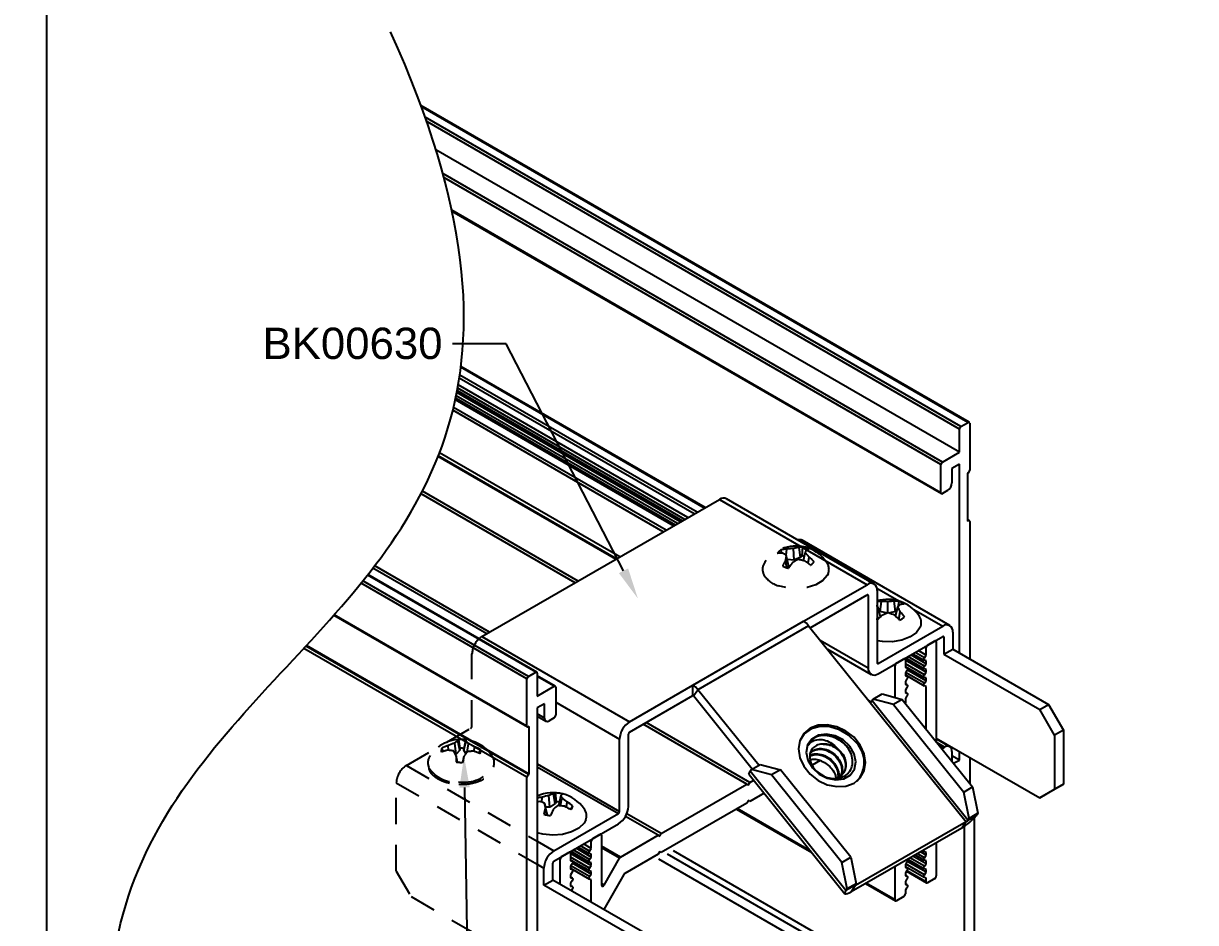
# Model space of a CAD drawing. Extents: x -0.1 to 11.3, y -13.9 to 0.
# Drawn here: x -0.11 to 5.5, y -11.06 to -6.76 of the extents above; entities that cross this region are included whole.
import ezdxf
from ezdxf import colors
from ezdxf.entities.mleader import LeaderData, LeaderLine
from ezdxf.math import Vec2, Vec3

# ---------------------------------------------------------------- set-up
doc = ezdxf.new("R2010")
doc.units = 0
doc.header["$LTSCALE"] = 0.5
doc.header["$MEASUREMENT"] = 0
doc.linetypes.add('HIDDEN', pattern=[0.375, 0.25, -0.125])
for name, color, linetype in [('Brackets', 181, 'CONTINUOUS'), ('Dimension', 10, 'CONTINUOUS'), ('FAB DWG', 221, 'CONTINUOUS'), ('Hardware', 242, 'CONTINUOUS'), ('Housing', 150, 'CONTINUOUS')]:
    doc.layers.add(name, color=color, linetype=linetype)
doc.layers.add('Text-Unprinted', color=131, linetype='CONTINUOUS', plot=False)
doc.styles.get("Standard").update_dxf_attribs({"font": 'arial.ttf'})

msp = doc.modelspace()

# ---------------------------------------------------------------- linework, layer by layer
at = {"layer": 'Brackets', "linetype": 'Continuous', "lineweight": 25, "transparency": 16777216}
for p, q in [((2.0853, -9.6918), (3.223, -9.035)), ((3.223, -9.035), (3.9301, -9.4432)), ((3.964, -9.4399), (3.2569, -9.0317)), ((4.3264, -9.6389), (3.6193, -9.2307)), ((3.6264, -9.6185), (3.9301, -9.4432)), ((3.977, -9.4602), (4.0825, -9.521)), ((3.9781, -9.4709), (3.9781, -9.8173)), ((3.6579, -9.6492), (3.9301, -9.492)), ((3.9301, -9.492), (3.9358, -9.4953)), ((3.9358, -9.4953), (3.9358, -9.8417)), ((4.1543, -9.5625), (4.2925, -9.6423)), ((3.0961, -9.9247), (3.6264, -9.6185)), ((3.6504, -9.6398), (3.1201, -9.9459)), ((3.6504, -9.6398), (3.9454, -10.0068)), ((3.9837, -9.8205), (4.2925, -9.6423)), ((2.0853, -9.6918), (2.7924, -10.1)), ((3.7061, -9.7091), (3.9358, -9.8417)), ((3.9837, -9.8694), (4.2925, -9.6911)), ((4.2925, -9.6911), (4.2982, -9.6944)), ((4.2982, -9.6944), (4.2982, -9.776)), ((4.3404, -9.67), (4.3404, -9.7516)), ((3.7405, -9.7519), (3.9498, -9.8727)), ((4.2982, -9.776), (4.3404, -9.7516)), ((4.3404, -9.7516), (4.8001, -10.017)), ((3.9781, -9.8173), (3.9837, -9.8205)), ((4.2982, -9.776), (4.7578, -10.0414)), ((2.7924, -10.1), (3.0961, -9.9247)), ((3.0961, -9.9735), (3.0961, -9.9247)), ((2.7924, -10.1488), (3.0961, -9.9735)), ((3.0989, -9.976), (3.1201, -9.9459)), ((3.3801, -10.3258), (3.0989, -9.976)), ((3.411, -10.3079), (3.1201, -9.9459)), ((3.9539, -9.9996), (3.9599, -9.991)), ((3.9599, -9.991), (4.0022, -9.9666)), ((4.0565, -10.0169), (3.9599, -9.991)), ((4.0022, -9.9666), (4.0988, -9.9925)), ((4.0988, -9.9925), (4.0565, -10.0169)), ((4.0988, -9.9925), (4.4356, -10.4114)), ((2.4385, -10.0064), (2.7444, -10.1831)), ((3.9489, -10.0045), (3.9389, -9.9987)), ((3.9454, -10.0068), (4.4047, -10.5782)), ((4.4132, -10.5709), (3.9539, -9.9996)), ((4.0565, -10.0169), (4.3933, -10.4359)), ((4.7578, -10.0414), (4.8001, -10.017)), ((4.8285, -10.1638), (4.7578, -10.0414)), ((4.8001, -10.017), (4.8708, -10.1394)), ((2.7867, -10.505), (2.7867, -10.1586)), ((4.8708, -10.1394), (4.8285, -10.1638)), ((4.8285, -10.1638), (4.8285, -10.4227)), ((4.8708, -10.1394), (4.8708, -10.3983)), ((2.7444, -10.5294), (2.7444, -10.1831)), ((4.2621, -10.1774), (4.7578, -10.4635)), ((2.3501, -10.3018), (2.7444, -10.5294)), ((2.3501, -10.3148), (2.7388, -10.5392)), ((3.376, -10.3281), (3.37, -10.3366)), ((3.376, -10.3281), (3.4183, -10.3037)), ((3.4726, -10.354), (3.376, -10.3281)), ((3.4183, -10.3037), (3.5149, -10.3296)), ((3.5149, -10.3296), (3.4726, -10.354)), ((3.8517, -10.7485), (3.5149, -10.3296)), ((3.3651, -10.3515), (3.8244, -10.9228)), ((3.8293, -10.908), (3.37, -10.3366)), ((3.8094, -10.773), (3.4726, -10.354)), ((4.3933, -10.4359), (4.4356, -10.4114)), ((4.4192, -10.5623), (4.3933, -10.4359)), ((4.4356, -10.4114), (4.4615, -10.5379)), ((4.7578, -10.4635), (4.8285, -10.4227)), ((4.8001, -10.4391), (4.7578, -10.4635)), ((4.8708, -10.3983), (4.8001, -10.4391)), ((4.8285, -10.4227), (4.8708, -10.3983)), ((2.43, -10.7175), (2.7388, -10.5392)), ((4.4132, -10.5709), (4.4555, -10.5465)), ((4.4615, -10.5379), (4.4192, -10.5623)), ((4.4615, -10.5379), (4.4555, -10.5465)), ((2.43, -10.7663), (2.7388, -10.5881)), ((4.3836, -10.6083), (3.8533, -10.9144)), ((4.4047, -10.5782), (3.8744, -10.8843)), ((4.4047, -10.5782), (4.3836, -10.6083)), ((4.4192, -10.5623), (4.4132, -10.5709)), ((2.3501, -10.6714), (2.43, -10.7175)), ((2.3501, -10.7821), (2.382, -10.8005)), ((2.4243, -10.8578), (2.4243, -10.7761)), ((3.8094, -10.773), (3.8517, -10.7485)), ((3.8353, -10.8994), (3.8094, -10.773)), ((3.8517, -10.7485), (3.8776, -10.875)), ((2.382, -10.8822), (2.382, -10.8005)), ((2.382, -10.8822), (2.4243, -10.8578)), ((2.8417, -11.1475), (2.382, -10.8822)), ((2.884, -11.1231), (2.4243, -10.8578)), ((3.8716, -10.8836), (3.8293, -10.908)), ((3.8776, -10.875), (3.8353, -10.8994)), ((3.8744, -10.8843), (3.8533, -10.9144)), ((3.8716, -10.8836), (3.8776, -10.875)), ((3.8744, -10.8843), (3.8726, -10.8821)), ((3.8293, -10.908), (3.8353, -10.8994))]:
    msp.add_line(p, q, dxfattribs=at)
at = {"layer": 'Brackets', "linetype": 'HIDDEN', "lineweight": 25, "transparency": 16777216}
for p, q in [((2.0373, -10.1212), (2.0373, -9.7748)), ((1.9164, -10.1976), (2.0317, -10.131)), ((1.7229, -10.3093), (1.8744, -10.2218)), ((1.7229, -10.3093), (2.3501, -10.6714)), ((1.6749, -10.3923), (2.3501, -10.7821)), ((1.6749, -10.8145), (1.6749, -10.3923)), ((1.6749, -10.8145), (1.7457, -10.9369)), ((1.7457, -10.9369), (2.3501, -11.2859))]:
    msp.add_line(p, q, dxfattribs=at)
at = {"layer": 'Brackets', "linetype": 'Continuous', "lineweight": 25, "transparency": 16777216, "flags": 128}
for points in [[(2.0717, -9.702), (2.0759, -9.6983), (2.0853, -9.6918)], [(3.6571, -10.131), (3.6271, -10.1561), (3.608, -10.1898), (3.6015, -10.2293), (3.608, -10.2715), (3.627, -10.3129), (3.657, -10.3502), (3.6955, -10.3804), (3.7394, -10.4009), (3.7852, -10.4103), (3.8292, -10.4076), (3.8677, -10.3931), (3.8977, -10.368), (3.9168, -10.3343), (3.9233, -10.2948), (3.9168, -10.2526), (3.8978, -10.2112), (3.8678, -10.1739), (3.8293, -10.1438), (3.7853, -10.1232), (3.7395, -10.1139), (3.6956, -10.1166), (3.6571, -10.131)], [(3.8781, -10.1991), (3.842, -10.164), (3.7985, -10.1382), (3.7514, -10.124), (3.7049, -10.1226), (3.663, -10.1342), (3.6296, -10.1577), (3.6076, -10.191), (3.6076, -10.1911)], [(3.8477, -10.2167), (3.8157, -10.1867), (3.7767, -10.1666), (3.7354, -10.1588), (3.6969, -10.1642), (3.6657, -10.1822), (3.6456, -10.2106), (3.6391, -10.246), (3.6469, -10.2841), (3.6681, -10.3203), (3.7001, -10.3503), (3.7391, -10.3704), (3.7803, -10.3782), (3.8189, -10.3728), (3.85, -10.3548), (3.8701, -10.3264), (3.8766, -10.291), (3.8688, -10.2529), (3.8477, -10.2167)], [(3.3651, -10.3515), (3.3648, -10.3509), (3.3645, -10.3476), (3.3662, -10.3428), (3.37, -10.3366)], [(3.8716, -10.8836), (3.8711, -10.8843), (3.8709, -10.8849), (3.8709, -10.8853), (3.8712, -10.8855), (3.8717, -10.8855), (3.8724, -10.8853), (3.8733, -10.8849), (3.8744, -10.8843)], [(3.8293, -10.908), (3.8255, -10.9141), (3.8238, -10.9189), (3.824, -10.9223), (3.8264, -10.924), (3.8307, -10.924), (3.8367, -10.9224), (3.8444, -10.9192), (3.8533, -10.9144)]]:
    msp.add_lwpolyline(points, dxfattribs=at)
at = {"layer": 'Brackets', "linetype": 'Continuous', "lineweight": 25, "transparency": 16777216}
for centre, radius, start, end in [((3.2429, -9.0627), 0.0341, 65.6929, 125.6176), ((3.6063, -9.2557), 0.0282, 62.4258, 106.5799), ((3.9488, -9.4662), 0.0296, 350.786, 129.2033), ((3.9323, -9.4947), 0.00349, 350.786, 129.2033), ((3.5808, -9.6941), 0.0883, 37.9787, 58.8941), ((4.3112, -9.6652), 0.0296, 350.786, 129.2033), ((4.2947, -9.6938), 0.00349, 350.786, 129.2033), ((3.9815, -9.8178), 0.00349, 170.786, 309.2033), ((3.965, -9.8464), 0.0296, 170.786, 309.2033), ((3.0505, -10.0003), 0.0883, 37.9787, 58.8941), ((3.0907, -9.9824), 0.0104, 37.9787, 58.8941), ((3.9301, -9.9804), 0.0305, 300.1044, 321.2295), ((2.8485, -10.1878), 0.1042, 122.6055, 177.3945), ((2.799, -10.1592), 0.0123, 122.6055, 177.3945), ((3.7227, -10.2455), 0.0828, 101.6511, 157.2717), ((3.7256, -10.3112), 0.1052, 54.9415, 93.1679), ((3.7824, -10.2933), 0.1342, 317.6538, 44.5314), ((3.6748, -10.3769), 0.0965, 66.911, 100.0031), ((2.6826, -10.5003), 0.1042, 302.6055, 357.3945), ((2.7322, -10.5289), 0.0123, 302.6055, 357.3945), ((4.2539, -10.3845), 0.2586, 300.1044, 321.2295), ((4.3894, -10.5518), 0.0305, 300.1044, 321.2295), ((2.4861, -10.8053), 0.1042, 122.6055, 177.3945), ((2.4366, -10.7767), 0.0123, 122.6055, 177.3945)]:
    msp.add_arc(centre, radius, start, end, dxfattribs=at)
at = {"layer": 'Brackets', "linetype": 'HIDDEN', "lineweight": 25, "transparency": 16777216}
for centre, radius, start, end in [((2.1414, -9.7796), 0.1042, 131.9158, 177.3945), ((2.0251, -10.1207), 0.0123, 302.6055, 357.3945), ((1.779, -10.3971), 0.1042, 122.6055, 177.3945)]:
    msp.add_arc(centre, radius, start, end, dxfattribs=at)
at = {"layer": 'Brackets', "linetype": 'Continuous', "lineweight": 25, "transparency": 16777216}
for points, knots in [([(3.7198, -10.2061), (3.7109, -10.207), (3.693, -10.2086), (3.6719, -10.2223), (3.658, -10.2423), (3.6537, -10.2681), (3.6597, -10.2963), (3.6756, -10.3238), (3.7004, -10.3475), (3.7314, -10.3645), (3.7654, -10.3727), (3.7991, -10.3706), (3.8282, -10.3581), (3.85, -10.3362), (3.8618, -10.3069), (3.8614, -10.2733), (3.8493, -10.2388), (3.8264, -10.207), (3.7947, -10.1817), (3.7578, -10.1659), (3.7273, -10.1617), (3.7107, -10.1638), (3.706, -10.1644)], [0, 0, 0, 0, 0.0443063, 0.0885714, 0.1347619, 0.1816063, 0.228425, 0.2767145, 0.3260975, 0.3754667, 0.4258728, 0.4777948, 0.5297111, 0.5822508, 0.636712, 0.6911721, 0.7458608, 0.8028615, 0.8598621, 0.9167963, 0.9762492, 1, 1, 1, 1]), ([(3.8513, -10.2498), (3.8478, -10.242), (3.8367, -10.2172), (3.803, -10.1888), (3.7594, -10.1684), (3.7167, -10.1628), (3.6773, -10.174), (3.6551, -10.1942), (3.6482, -10.2094), (3.6463, -10.2135)], [0, 0, 0, 0, 0.092501, 0.293238, 0.42895, 0.601468, 0.769559, 0.93765, 1, 1, 1, 1]), ([(3.6463, -10.2135), (3.6527, -10.2061), (3.6656, -10.1915), (3.6969, -10.182), (3.7305, -10.1866), (3.7618, -10.2014), (3.7782, -10.2174), (3.7861, -10.2251)], [0, 0, 0, 0, 0.219911, 0.440069, 0.644308, 0.830406, 1, 1, 1, 1]), ([(3.7198, -10.2061), (3.7303, -10.207), (3.7512, -10.2087), (3.7834, -10.2256), (3.8095, -10.2517), (3.8257, -10.2842), (3.8281, -10.3168), (3.8232, -10.3397), (3.8149, -10.3475), (3.8142, -10.3482)], [0, 0, 0, 0, 0.159558, 0.32097, 0.487624, 0.654278, 0.81569, 0.983817, 1, 1, 1, 1]), ([(3.6549, -10.2552), (3.6602, -10.2492), (3.6717, -10.236), (3.7009, -10.2293), (3.7337, -10.2343), (3.7656, -10.2506), (3.792, -10.2769), (3.8074, -10.309), (3.8118, -10.3379), (3.8055, -10.3526), (3.8033, -10.3579)], [0, 0, 0, 0, 0.120193, 0.260535, 0.390465, 0.521906, 0.657614, 0.793323, 0.924763, 1, 1, 1, 1]), ([(3.6562, -10.2637), (3.6653, -10.2604), (3.6831, -10.2539), (3.7161, -10.2596), (3.748, -10.2757), (3.774, -10.302), (3.7907, -10.3343), (3.791, -10.3557), (3.7912, -10.3661)], [0, 0, 0, 0, 0.168163, 0.331443, 0.496621, 0.667162, 0.837703, 1, 1, 1, 1]), ([(3.6566, -10.2613), (3.6567, -10.2612), (3.6633, -10.255), (3.6854, -10.252), (3.7182, -10.256), (3.7509, -10.2731), (3.777, -10.2997), (3.7914, -10.3308), (3.7966, -10.3548), (3.793, -10.3649), (3.7927, -10.3656)], [0, 0, 0, 0, 0.003537, 0.166811, 0.334415, 0.50577, 0.661447, 0.827582, 0.988493, 1, 1, 1, 1]), ([(3.6571, -10.2521), (3.6624, -10.246), (3.6736, -10.2332), (3.7025, -10.2262), (3.736, -10.231), (3.7685, -10.2479), (3.7945, -10.2745), (3.8097, -10.3059), (3.814, -10.3353), (3.8075, -10.3504), (3.805, -10.3562)], [0, 0, 0, 0, 0.119376, 0.251839, 0.387816, 0.526837, 0.653137, 0.787923, 0.918469, 1, 1, 1, 1]), ([(3.7861, -10.2251), (3.7947, -10.2328), (3.8124, -10.2489), (3.8276, -10.281), (3.8311, -10.3143), (3.8205, -10.3437), (3.8025, -10.3635), (3.7866, -10.3681), (3.7812, -10.3696)], [0, 0, 0, 0, 0.173328, 0.358299, 0.537454, 0.724061, 0.905847, 1, 1, 1, 1]), ([(3.6581, -10.281), (3.6611, -10.28), (3.6735, -10.276), (3.6936, -10.2802), (3.7085, -10.2865), (3.7126, -10.2882)], [0, 0, 0, 0, 0.1906624, 0.7802943, 1, 1, 1, 1]), ([(3.7126, -10.2882), (3.7219, -10.2928), (3.7406, -10.302), (3.7631, -10.3251), (3.7778, -10.3486), (3.7803, -10.3639), (3.7812, -10.3696)], [0, 0, 0, 0, 0.274022, 0.550284, 0.831895, 1, 1, 1, 1])]:
    msp.add_open_spline(points, degree=3, knots=knots, dxfattribs=at)
at = {"layer": 'Dimension', "transparency": 16777216}
msp.add_open_spline([(0.6529, -12.8753), (-0.1116, -11.1898), (1.1502, -9.8358), (2.4121, -8.4818), (1.6475, -6.7962)], degree=3, dxfattribs=at)
at = {"layer": 'Hardware', "linetype": 'HIDDEN', "lineweight": 25, "transparency": 16777216}
for p, q in [((3.6121, -9.3121), (3.605, -9.2648)), ((3.6199, -9.3047), (3.6231, -9.2624)), ((3.5222, -9.2929), (3.5178, -9.277)), ((3.5431, -9.3025), (3.5451, -9.2731)), ((3.5544, -9.3498), (3.5433, -9.3026)), ((3.5804, -9.3253), (3.5777, -9.2703)), ((3.6121, -9.3121), (3.5804, -9.3253)), ((3.6199, -9.3047), (3.6121, -9.3121)), ((3.6255, -9.3281), (3.6338, -9.2901)), ((3.6482, -9.3411), (3.6523, -9.311)), ((3.5463, -9.3623), (3.5393, -9.3267)), ((3.5804, -9.3253), (3.548, -9.3224)), ((3.5544, -9.3498), (3.5506, -9.3635)), ((1.9241, -10.236), (1.9235, -10.2136)), ((1.9619, -10.2555), (1.9544, -10.2019)), ((1.9794, -10.2353), (1.9702, -10.1903)), ((1.9805, -10.2267), (1.975, -10.1847)), ((1.9991, -10.2362), (2.0087, -10.1919)), ((2.0135, -10.2448), (2.0201, -10.2046)), ((2.0478, -10.2416), (2.049, -10.2189)), ((1.9005, -10.2419), (1.893, -10.2256)), ((1.9619, -10.2555), (1.958, -10.2563)), ((1.9678, -10.293), (1.9611, -10.2627)), ((1.9794, -10.2353), (1.9619, -10.2555)), ((1.9805, -10.2267), (1.9794, -10.2353)), ((1.9931, -10.2937), (1.9995, -10.2644)), ((1.9991, -10.2362), (2.0002, -10.2275)), ((2.0082, -10.2519), (1.9991, -10.2362)), ((2.0706, -10.2504), (2.0791, -10.2334))]:
    msp.add_line(p, q, dxfattribs=at)
at = {"layer": 'Hardware', "linetype": 'Continuous', "lineweight": 25, "transparency": 16777216}
for p, q in [((3.9935, -9.5716), (3.9987, -9.5234)), ((4.0299, -9.5789), (4.0297, -9.5247)), ((4.0658, -9.5709), (4.0603, -9.5228)), ((4.0789, -9.5489), (4.0833, -9.523)), ((3.9944, -9.5965), (3.984, -9.552)), ((3.9935, -9.5716), (3.9879, -9.5685)), ((4.028, -9.5795), (3.9935, -9.5716)), ((4.0658, -9.5709), (4.0335, -9.579)), ((4.0735, -9.5663), (4.0658, -9.5709)), ((4.067, -9.594), (4.077, -9.551)), ((4.0831, -9.6097), (4.0892, -9.5739)), ((3.9794, -9.6121), (3.9781, -9.6043)), ((2.4362, -10.4907), (2.4279, -10.4445)), ((2.4409, -10.4825), (2.4397, -10.4401)), ((2.3724, -10.4849), (2.3729, -10.4607)), ((2.3955, -10.5352), (2.3854, -10.4895)), ((2.4108, -10.5079), (2.4057, -10.4534)), ((2.4362, -10.4907), (2.4108, -10.5079)), ((2.4409, -10.4825), (2.4362, -10.4907)), ((2.455, -10.4943), (2.4646, -10.4514)), ((2.456, -10.5016), (2.455, -10.4943)), ((2.461, -10.5019), (2.4683, -10.4651)), ((2.4901, -10.5088), (2.4926, -10.4831)), ((2.3961, -10.5461), (2.3891, -10.5136)), ((2.4108, -10.5079), (2.3897, -10.5089)), ((2.3955, -10.5352), (2.397, -10.5462)), ((2.5125, -10.516), (2.5207, -10.5017)), ((2.3776, -10.6382), (2.3501, -10.6313))]:
    msp.add_line(p, q, dxfattribs=at)
at = {"layer": 'Hardware', "linetype": 'HIDDEN', "lineweight": 25, "transparency": 16777216, "flags": 128}
msp.add_lwpolyline([(3.7433, -9.392), (3.7397, -9.3991), (3.7179, -9.4235), (3.6846, -9.4432), (3.6428, -9.4562), (3.5962, -9.4616), (3.5489, -9.4588), (3.5052, -9.4481)], dxfattribs=at)
at = {"layer": 'Hardware', "linetype": 'Continuous', "lineweight": 25, "transparency": 16777216, "flags": 128}
for points in [[(4.1872, -9.642), (4.1853, -9.647), (4.167, -9.6724), (4.1367, -9.6935), (4.0969, -9.7085), (4.0512, -9.7161), (4.0037, -9.7155), (3.9781, -9.7117)], [(2.5829, -10.5695), (2.5744, -10.5855), (2.55, -10.609), (2.5147, -10.6274), (2.4716, -10.639), (2.4245, -10.6427), (2.3776, -10.6382)]]:
    msp.add_lwpolyline(points, dxfattribs=at)
at = {"layer": 'Hardware', "linetype": 'HIDDEN', "lineweight": 25, "transparency": 16777216}
for centre, radius, start, end in [((3.5886, -9.4389), 0.1806, 70.4941, 144.912), ((3.6183, -9.4015), 0.1374, 95.5601, 107.1912), ((3.6211, -9.3171), 0.0548, 87.907, 107.0807), ((3.5974, -9.3804), 0.1207, 63.2981, 77.69), ((3.5499, -9.3286), 0.0608, 121.8614, 144.6438), ((3.5192, -9.4113), 0.1194, 87.2859, 99.1285), ((3.5489, -9.3974), 0.1244, 91.7638, 104.4753), ((3.4729, -9.4038), 0.1233, 55.1326, 65.0263), ((3.8406, -9.3654), 0.3039, 168.0838, 172.6772), ((3.5774, -9.4588), 0.1885, 89.9055, 99.8854), ((3.5941, -9.4052), 0.1038, 69.7825, 75.5682), ((4.1462, -9.4347), 0.5324, 162.7035, 164.2432), ((3.5081, -9.4196), 0.1805, 36.9744, 45.8287), ((3.6563, -9.3149), 0.0426, 96.2816, 115.5774), ((3.5886, -9.4389), 0.1806, 35.088, 70.4941), ((3.5193, -9.4826), 0.217, 43.4684, 52.2367), ((3.4859, -9.3694), 0.0567, 142.7033, 201.5806), ((3.7661, -9.4569), 0.2616, 150.1329, 156.8827), ((3.5798, -9.2464), 0.1207, 243.2981, 257.69), ((3.9432, -9.6155), 0.4632, 143.2338, 147.1552), ((3.7216, -9.5652), 0.2717, 116.7227, 123.3755), ((3.5579, -9.5785), 0.2593, 73.371, 80.7837), ((3.4675, -9.586), 0.3043, 50.9115, 57.2546), ((3.6273, -9.2981), 0.0608, 301.8614, 324.6438), ((3.6905, -9.3695), 0.0574, 336.9329, 36.9097), ((3.5331, -9.3396), 0.1121, 206.908, 255.5673), ((1.9849, -10.3647), 0.1806, 87.5953, 144.912), ((1.975, -10.3891), 0.1829, 106.3364, 116.6296), ((2.0097, -10.3937), 0.1997, 106.0561, 115.5491), ((2.0077, -10.258), 0.0774, 118.9665, 133.47), ((1.9811, -10.1948), 0.0118, 121.4449, 157.8113), ((1.9849, -10.3468), 0.1624, 81.6923, 93.4984), ((1.9849, -10.3647), 0.1806, 35.088, 87.5953), ((1.988, -10.1902), 0.0208, 355.2819, 11.3915), ((1.9648, -10.2429), 0.0672, 34.6802, 49.2694), ((1.9484, -10.3864), 0.1954, 59.0378, 68.4991), ((1.9798, -10.4007), 0.1945, 59.2846, 69.1632), ((1.8833, -10.2954), 0.0576, 143.2201, 201.8739), ((1.9227, -10.2392), 0.0327, 155.525, 190.1112), ((1.9654, -10.4388), 0.2079, 102.4032, 111.0944), ((1.9093, -10.4274), 0.1919, 77.86, 86.5802), ((1.4837, -10.4854), 0.5267, 25.0104, 27.8016), ((2.7113, -10.2688), 0.7503, 179.5338, 181.7831), ((1.9849, -10.3583), 0.1317, 83.3015, 91.8892), ((-0.8534, -9.8155), 2.8881, 350.4703, 351.058), ((2.297, -10.4624), 0.3574, 142.0239, 146.3425), ((2.0406, -10.454), 0.213, 88.5042, 96.83), ((1.9791, -10.4631), 0.2319, 65.1153, 73.194), ((2.047, -10.2392), 0.0327, 335.525, 10.1112), ((2.0876, -10.2952), 0.0566, 337.8026, 37.3513), ((1.9568, -10.2393), 0.1489, 211.3835, 276.3472), ((1.9849, -10.1315), 0.1624, 261.6923, 273.4984), ((1.9997, -10.2175), 0.1718, 261.1581, 324.7617)]:
    msp.add_arc(centre, radius, start, end, dxfattribs=at)
at = {"layer": 'Hardware', "linetype": 'Continuous', "lineweight": 25, "transparency": 16777216}
for centre, radius, start, end in [((4.0305, -9.694), 0.1806, 35.088, 106.8884), ((3.9894, -9.6157), 0.0927, 84.2852, 97.0565), ((3.874, -9.6446), 0.1438, 40.1105, 43.0851), ((4.0076, -9.692), 0.1688, 82.4829, 93.0417), ((4.0549, -9.6875), 0.1648, 88.1058, 98.7874), ((4.071, -9.6083), 0.0862, 81.8278, 97.1467), ((4.1712, -9.6212), 0.1174, 135.0829, 143.3212), ((4.0513, -9.6087), 0.0914, 52.2051, 69.5459), ((4.1047, -9.6107), 0.0743, 87.9588, 102.9438), ((4.1441, -9.642), 0.1837, 150.6565, 154.6973), ((4.2448, -9.8526), 0.3581, 132.9595, 137.627), ((4.1146, -9.833), 0.2678, 108.1021, 115.1529), ((3.9542, -9.8341), 0.2671, 66.0993, 73.2029), ((3.8311, -9.8519), 0.3495, 43.1652, 48.5735), ((3.9108, -9.6539), 0.1955, 24.1639, 31.7428), ((4.0537, -9.5324), 0.0867, 291.9029, 309.8686), ((3.9214, -9.7291), 0.2285, 34.7052, 42.7739), ((4.1312, -9.6249), 0.0585, 343.0468, 36.4045), ((2.4268, -10.6198), 0.1806, 35.088, 115.1381), ((2.4556, -10.5461), 0.1053, 105.2859, 118.3333), ((2.4431, -10.4672), 0.0273, 97.1845, 123.9275), ((2.4285, -10.5876), 0.1479, 73.1093, 85.673), ((2.3769, -10.6554), 0.1743, 95.2143, 99.3404), ((2.398, -10.6171), 0.1584, 99.1135, 107.6212), ((2.3268, -10.6327), 0.1547, 67.7594, 77.2109), ((2.4325, -10.6512), 0.1996, 97.738, 107.371), ((4.2261, -10.2182), 1.8606, 188.386, 189.1349), ((2.6235, -10.7269), 0.2859, 127.8783, 133.7615), ((2.428, -10.6036), 0.1218, 76.2029, 83.9158), ((2.4422, -10.7427), 0.2416, 80.8445, 88.6442), ((2.4807, -10.4652), 0.0212, 115.5476, 139.4435), ((2.386, -10.4799), 0.0836, 10.2029, 19.9707), ((2.3706, -10.6227), 0.1854, 48.8571, 58.208), ((2.3923, -10.6651), 0.2078, 51.8271, 61.1475), ((2.7298, -10.6107), 0.3543, 164.0817, 168.9037), ((2.4251, -10.401), 0.1479, 253.1093, 265.673), ((3.2402, -10.8798), 0.8902, 156.1898, 158.1506), ((2.3696, -10.7486), 0.2684, 58.3521, 65.5494), ((2.4807, -10.4913), 0.0414, 315.9168, 345.4082), ((2.5292, -10.5504), 0.0569, 340.3825, 37.1959)]:
    msp.add_arc(centre, radius, start, end, dxfattribs=at)
msp.add_open_spline([(3.9792, -9.547), (3.979, -9.5461), (3.9787, -9.544), (3.9783, -9.5419), (3.9781, -9.5408)], degree=3, knots=[0, 0, 0, 0, 0.440377, 1, 1, 1, 1], dxfattribs=at)
at = {"layer": 'Hardware', "linetype": 'HIDDEN', "lineweight": 25, "transparency": 16777216}
for points, knots in [([(2.0002, -10.2275), (2.0016, -10.2204), (2.0043, -10.2066), (2.007, -10.1928), (2.0083, -10.1861)], [0, 0, 0, 0, 0.514301, 1, 1, 1, 1]), ([(1.8303, -10.325), (1.8317, -10.3291), (1.8361, -10.3423), (1.8555, -10.3612), (1.8863, -10.3804), (1.925, -10.3933), (1.9555, -10.3978), (1.9716, -10.3986), (1.9736, -10.3987)], [0, 0, 0, 0, 0.0972994, 0.3091944, 0.530342, 0.7561395, 0.9700209, 1, 1, 1, 1]), ([(1.9736, -10.3987), (1.9814, -10.3988), (2.0041, -10.3992), (2.0414, -10.3941), (2.0816, -10.3812), (2.114, -10.3616), (2.134, -10.3421), (2.1384, -10.3285), (2.1396, -10.3248)], [0, 0, 0, 0, 0.105889, 0.3076274, 0.5105847, 0.7151255, 0.9215023, 1, 1, 1, 1])]:
    msp.add_open_spline(points, degree=3, knots=knots, dxfattribs=at)
at = {"layer": 'Housing', "linetype": 'Continuous', "lineweight": 25, "transparency": 16777216}
for p, q in [((4.4198, -8.6655), (1.793, -7.149)), ((4.4148, -8.666), (1.7946, -7.1533)), ((4.3795, -8.6864), (1.8131, -7.2048)), ((4.3724, -8.6986), (1.8203, -7.2253)), ((4.3724, -8.8088), (1.8649, -7.3613)), ((4.2911, -8.8558), (1.8978, -7.4742)), ((4.284, -8.868), (1.903, -7.4935)), ((4.284, -9.0028), (1.9408, -7.65)), ((1.9416, -7.6539), (4.2861, -9.0073)), ((3.152, -9.076), (1.9842, -8.4018)), ((3.1549, -9.0743), (1.9845, -8.3986)), ((3.1025, -9.1046), (1.9767, -8.4547)), ((3.1167, -9.0964), (1.979, -8.4396)), ((3.0367, -9.1425), (1.9646, -8.5236)), ((1.9667, -8.5132), (3.0467, -9.1368)), ((3.0576, -9.1305), (1.9688, -8.5019)), ((3.0721, -9.1221), (1.9715, -8.4868)), ((3.0035, -9.1617), (1.9576, -8.5579)), ((3.0065, -9.16), (1.9582, -8.5549)), ((1.9593, -8.5498), (3.0114, -9.1572)), ((3.0223, -9.1509), (1.9616, -8.5386)), ((2.954, -9.1903), (1.9459, -8.6083)), ((2.9682, -9.1821), (1.9493, -8.594)), ((4.3724, -8.8088), (4.3724, -8.6986)), ((4.3795, -8.6864), (4.4148, -8.666)), ((4.4219, -8.67), (4.4219, -8.8954)), ((2.7463, -9.3102), (1.882, -8.8113)), ((4.2911, -8.8558), (4.3724, -8.8088)), ((2.7269, -9.3214), (1.8749, -8.8296)), ((2.7298, -9.3197), (1.876, -8.8268)), ((4.284, -9.0028), (4.284, -8.868)), ((4.3724, -8.866), (4.3371, -8.8864)), ((4.3724, -9.7701), (4.3724, -8.866)), ((4.3371, -8.8864), (4.3371, -8.9558)), ((4.4148, -8.9076), (4.4113, -8.9097)), ((4.4113, -8.9097), (4.4113, -9.1383)), ((2.5321, -9.4339), (1.7935, -9.0075)), ((2.5462, -9.4257), (1.8, -8.9949)), ((4.3158, -8.9926), (4.2911, -9.0068)), ((4.4198, -9.1358), (4.4113, -9.1309)), ((4.4148, -9.1363), (4.4113, -9.1342)), ((4.4113, -9.1383), (4.4148, -9.1363)), ((4.4219, -9.1404), (4.4219, -9.7986)), ((2.1078, -9.6788), (1.5627, -9.3641)), ((2.122, -9.6706), (1.5713, -9.3527)), ((2.3077, -9.8824), (1.515, -9.4248)), ((2.343, -9.862), (1.5372, -9.3968)), ((2.348, -9.8615), (1.539, -9.3945)), ((2.3006, -9.8946), (1.506, -9.4359)), ((1.3757, -9.5895), (2.3027, -10.1246)), ((2.3006, -10.12), (1.3777, -9.5872)), ((4.2197, -9.7332), (4.255, -9.7127)), ((4.26, -9.7122), (4.258, -9.7111)), ((2.3006, -10.365), (1.2318, -9.748)), ((2.3077, -10.3527), (1.2417, -9.7373)), ((2.3112, -10.3507), (1.2441, -9.7347)), ((4.2047, -9.7927), (4.1606, -9.7672)), ((4.2126, -9.7805), (4.1751, -9.7589)), ((4.2126, -9.7454), (4.2055, -9.7413)), ((4.2126, -9.7805), (4.2126, -9.7454)), ((4.2621, -9.7168), (4.2621, -10.1956)), ((4.0641, -9.8311), (4.057, -9.827)), ((4.0712, -9.8189), (4.1065, -9.7985)), ((4.1115, -9.798), (4.1095, -9.7968)), ((4.1136, -9.8025), (4.1136, -9.8377)), ((4.2126, -9.8622), (4.1136, -9.805)), ((4.2047, -9.8744), (4.1136, -9.8218)), ((4.1144, -9.7939), (4.2043, -9.8458)), ((4.2047, -9.8335), (4.1253, -9.7877)), ((4.2126, -9.8214), (4.1397, -9.7793)), ((4.1498, -9.7735), (4.2043, -9.805)), ((4.2047, -9.7927), (4.2126, -9.7805)), ((4.2126, -9.8083), (4.2047, -9.8052)), ((4.2047, -9.8335), (4.2126, -9.8214)), ((4.2126, -9.8214), (4.2126, -9.8083)), ((2.3077, -9.8824), (2.343, -9.862)), ((2.3501, -9.8661), (2.3501, -9.9763)), ((2.4364, -9.9289), (2.3501, -9.879)), ((2.4314, -9.9294), (2.3501, -9.8824)), ((4.0641, -9.9832), (4.0641, -9.8311)), ((4.1136, -9.8343), (4.2043, -9.8867)), ((4.1219, -9.841), (4.1136, -9.8362)), ((4.1215, -9.8408), (4.1136, -9.8362)), ((4.1136, -9.8377), (4.1215, -9.8408)), ((4.1215, -9.8533), (4.1136, -9.8654)), ((4.1136, -9.8654), (4.1136, -9.8785)), ((4.1136, -9.8751), (4.2043, -9.9275)), ((4.1219, -9.8818), (4.1136, -9.877)), ((4.1215, -9.8816), (4.1136, -9.8771)), ((4.1136, -9.8785), (4.1215, -9.8816)), ((4.2047, -9.9152), (4.115, -9.8634)), ((4.2126, -9.903), (4.1227, -9.8511)), ((4.2126, -9.8491), (4.2047, -9.846)), ((4.2047, -9.8744), (4.2126, -9.8622)), ((4.2126, -9.8622), (4.2126, -9.8491)), ((2.3006, -10.12), (2.3006, -9.8946)), ((2.3501, -9.9763), (2.4314, -9.9294)), ((2.4385, -9.9334), (2.4385, -10.0682)), ((4.1215, -9.8941), (4.1136, -9.9063)), ((4.1136, -9.9063), (4.1136, -9.9193)), ((4.1219, -9.9226), (4.1136, -9.9178)), ((4.1215, -9.9224), (4.1136, -9.9179)), ((4.1136, -9.9193), (4.1215, -9.9224)), ((4.1215, -9.9349), (4.1136, -9.9471)), ((4.2126, -9.89), (4.2047, -9.8869)), ((4.2047, -9.9152), (4.2126, -9.903)), ((4.2126, -9.9308), (4.2047, -9.9277)), ((4.2126, -9.903), (4.2126, -9.89)), ((4.2126, -10.1284), (4.2126, -9.9308)), ((4.1136, -9.9471), (4.1136, -9.9602)), ((4.1219, -9.9635), (4.1136, -9.9587)), ((4.1215, -9.9632), (4.1136, -9.9587)), ((4.1136, -9.9602), (4.1215, -9.9632)), ((4.1215, -9.9758), (4.1136, -9.9879)), ((4.1136, -9.9879), (4.1136, -10.0109)), ((2.3854, -10.0131), (2.3501, -10.0335)), ((2.3501, -10.0335), (2.3501, -11.4502)), ((2.3854, -10.0825), (2.3854, -10.0131)), ((2.3854, -10.0825), (2.3501, -10.0621)), ((2.3501, -10.0722), (2.3917, -10.0962)), ((2.4314, -10.0804), (2.4067, -10.0947)), ((3.3683, -10.3901), (2.8714, -10.1032)), ((2.3112, -10.1221), (2.3077, -10.1241)), ((2.3112, -10.3507), (2.3112, -10.1221)), ((3.3542, -10.3983), (2.8572, -10.1114)), ((4.2126, -10.1284), (4.2042, -10.1236)), ((4.2121, -10.1334), (4.2126, -10.1284)), ((4.3267, -10.219), (4.2621, -10.1817)), ((4.3017, -10.2215), (4.2666, -10.2012)), ((4.2975, -10.2239), (4.274, -10.2103)), ((4.2975, -10.2239), (4.3017, -10.2215)), ((4.3371, -10.2419), (4.3371, -10.2888)), ((4.3724, -10.2827), (4.3371, -10.2623)), ((4.3724, -10.2827), (4.3724, -10.241)), ((4.4219, -10.2696), (4.4219, -10.3944)), ((3.7059, -10.2857), (3.668, -10.3076)), ((4.3449, -10.2986), (4.3724, -10.2827)), ((2.3006, -13.0824), (2.3006, -10.365)), ((2.3077, -10.3527), (2.3112, -10.3507)), ((3.3683, -10.3901), (3.3874, -10.3791)), ((2.9441, -10.6351), (3.3542, -10.3983)), ((3.3542, -10.3983), (3.3612, -10.4024)), ((3.3612, -10.4024), (3.3683, -10.3901)), ((3.437, -10.4409), (3.3683, -10.4806)), ((3.3542, -10.4887), (2.9441, -10.7255)), ((3.3612, -10.4765), (3.3542, -10.4887)), ((3.3683, -10.4806), (3.3612, -10.4765)), ((3.3683, -10.4806), (3.3612, -10.4765)), ((2.9299, -10.6432), (2.7726, -10.5524)), ((2.9441, -10.6351), (2.7789, -10.5397)), ((3.3048, -10.5173), (3.666, -10.7258)), ((3.661, -10.7195), (3.3077, -10.5156)), ((4.3949, -10.6005), (4.3949, -11.521)), ((4.4446, -11.8707), (4.4446, -10.559)), ((2.6089, -10.6712), (2.6018, -10.6671)), ((2.616, -10.659), (2.6513, -10.6385)), ((2.6563, -10.6381), (2.6542, -10.6369)), ((2.6584, -10.6426), (2.6584, -10.8825)), ((2.7493, -10.7475), (2.9299, -10.6432)), ((2.9299, -10.6432), (2.937, -10.6473)), ((2.937, -10.6473), (2.9441, -10.6351)), ((2.4675, -10.7447), (2.5028, -10.7243)), ((2.5078, -10.7238), (2.5057, -10.7226)), ((2.5107, -10.7197), (2.6006, -10.7716)), ((2.601, -10.7593), (2.5215, -10.7135)), ((2.6089, -10.7472), (2.536, -10.7051)), ((2.546, -10.6993), (2.6006, -10.7308)), ((2.601, -10.7185), (2.5569, -10.693)), ((2.6089, -10.7063), (2.5714, -10.6847)), ((2.601, -10.7185), (2.6089, -10.7063)), ((2.6089, -10.7063), (2.6089, -10.6712)), ((2.7493, -10.7475), (2.6584, -10.6951)), ((2.7442, -10.7528), (2.6584, -10.7033)), ((2.937, -10.7214), (2.9299, -10.7337)), ((2.9441, -10.7255), (2.937, -10.7214)), ((2.9441, -10.7255), (2.937, -10.7214)), ((4.3949, -11.521), (3.0024, -10.7173)), ((4.2126, -10.7383), (4.1855, -10.7226)), ((4.1955, -10.7169), (4.2043, -10.7219)), ((4.2126, -10.7252), (4.2047, -10.7222)), ((4.2126, -10.7383), (4.2126, -10.7252)), ((4.2621, -10.6784), (4.2621, -10.8379)), ((2.4604, -10.7569), (2.4533, -10.7528)), ((2.4604, -10.8786), (2.4604, -10.7569)), ((2.5099, -10.7284), (2.5099, -10.7635)), ((2.6089, -10.788), (2.5099, -10.7308)), ((2.601, -10.8002), (2.5099, -10.7476)), ((2.5099, -10.7601), (2.6006, -10.8125)), ((2.5178, -10.7666), (2.5099, -10.762)), ((2.5182, -10.7668), (2.5099, -10.762)), ((2.5099, -10.7635), (2.5178, -10.7666)), ((2.5178, -10.7791), (2.5099, -10.7913)), ((2.6089, -10.8288), (2.519, -10.7769)), ((2.6089, -10.7341), (2.601, -10.731)), ((2.601, -10.7593), (2.6089, -10.7472)), ((2.6089, -10.7749), (2.601, -10.7719)), ((2.6089, -10.7472), (2.6089, -10.7341)), ((2.6089, -10.788), (2.6089, -10.7749)), ((2.6705, -10.8813), (2.7442, -10.7528)), ((2.9299, -10.7337), (2.7699, -10.826)), ((4.3949, -11.6014), (2.9327, -10.7575)), ((4.4019, -11.5572), (2.9745, -10.7334)), ((4.1215, -10.7702), (4.1136, -10.7824)), ((4.2047, -10.8321), (4.115, -10.7803)), ((4.2126, -10.82), (4.1227, -10.7681)), ((4.1247, -10.7577), (4.2043, -10.8036)), ((4.2047, -10.7913), (4.1356, -10.7514)), ((4.2126, -10.7791), (4.1501, -10.7431)), ((4.1601, -10.7373), (4.2043, -10.7628)), ((4.2047, -10.7505), (4.171, -10.731)), ((4.2047, -10.7505), (4.2126, -10.7383)), ((4.2126, -10.7661), (4.2047, -10.763)), ((4.2047, -10.7913), (4.2126, -10.7791)), ((4.2126, -10.7791), (4.2126, -10.7661)), ((2.5099, -10.7913), (2.5099, -10.8043)), ((2.5099, -10.8009), (2.6006, -10.8533)), ((2.5182, -10.8076), (2.5099, -10.8028)), ((2.5178, -10.8074), (2.5099, -10.8029)), ((2.5099, -10.8043), (2.5178, -10.8074)), ((2.5178, -10.8199), (2.5099, -10.8321)), ((2.5099, -10.8321), (2.5099, -10.8451)), ((2.601, -10.841), (2.5112, -10.7892)), ((2.601, -10.8002), (2.6089, -10.788)), ((2.6089, -10.8158), (2.601, -10.8127)), ((2.601, -10.841), (2.6089, -10.8288)), ((2.6089, -10.8288), (2.6089, -10.8158)), ((2.7649, -10.8313), (2.6687, -10.9988)), ((4.0641, -10.9522), (4.0641, -10.7927)), ((4.1136, -10.7824), (4.1136, -10.7955)), ((4.1136, -10.7921), (4.2043, -10.8444)), ((4.1219, -10.7988), (4.1136, -10.794)), ((4.1215, -10.7985), (4.1136, -10.794)), ((4.1136, -10.7955), (4.1215, -10.7985)), ((4.1215, -10.8111), (4.1136, -10.8232)), ((4.1136, -10.8232), (4.1136, -10.8363)), ((4.1219, -10.8396), (4.1136, -10.8348)), ((4.1215, -10.8394), (4.1136, -10.8348)), ((4.1136, -10.8363), (4.1215, -10.8394)), ((4.1185, -10.8156), (4.2147, -10.8711)), ((4.2126, -10.8665), (4.1201, -10.8131)), ((4.2126, -10.8069), (4.2047, -10.8038)), ((4.2047, -10.8321), (4.2126, -10.82)), ((4.2126, -10.82), (4.2126, -10.8069)), ((2.5182, -10.8484), (2.5099, -10.8436)), ((2.5178, -10.8482), (2.5099, -10.8437)), ((2.5099, -10.8451), (2.5178, -10.8482)), ((2.5178, -10.8607), (2.5099, -10.8729)), ((2.5099, -10.8729), (2.5099, -10.886)), ((2.5178, -10.8891), (2.5099, -10.8845)), ((2.5182, -10.8893), (2.5099, -10.8845)), ((2.5099, -10.886), (2.5178, -10.8891)), ((2.6089, -10.8566), (2.601, -10.8535)), ((2.6089, -10.9643), (2.6089, -10.8566)), ((2.6705, -10.8813), (2.6584, -10.8743)), ((3.923, -10.8742), (4.0662, -10.9568)), ((4.0641, -10.9522), (3.9259, -10.8725)), ((4.1215, -10.8519), (4.1136, -10.8641)), ((4.1136, -10.8641), (4.1136, -10.8771)), ((4.1219, -10.8804), (4.1136, -10.8756)), ((4.1215, -10.8802), (4.1136, -10.8757)), ((4.1136, -10.8771), (4.1215, -10.8802)), ((4.1215, -10.8927), (4.1136, -10.9049)), ((4.2126, -10.8477), (4.2047, -10.8446)), ((4.2126, -10.8665), (4.2126, -10.8477)), ((4.255, -10.8502), (4.2197, -10.8706)), ((2.5178, -10.9016), (2.513, -10.9089)), ((4.1065, -10.9359), (4.0712, -10.9563)), ((4.1136, -10.9049), (4.1136, -10.9237))]:
    msp.add_line(p, q, dxfattribs=at)
at = {"layer": 'Housing', "linetype": 'Continuous', "lineweight": 25, "transparency": 16777216, "flags": 128}
for points in [[(4.2047, -9.8052), (4.2037, -9.8045), (4.2029, -9.8035), (4.2024, -9.8021), (4.2022, -9.8004), (4.2024, -9.7986), (4.2029, -9.7966), (4.2037, -9.7946), (4.2047, -9.7927)], [(4.1215, -9.8408), (4.1225, -9.8414), (4.1233, -9.8425), (4.1238, -9.8439), (4.124, -9.8456), (4.1238, -9.8474), (4.1233, -9.8494), (4.1225, -9.8514), (4.1215, -9.8533)], [(4.1215, -9.8816), (4.1225, -9.8823), (4.1233, -9.8833), (4.1238, -9.8847), (4.124, -9.8864), (4.1238, -9.8883), (4.1233, -9.8902), (4.1225, -9.8922), (4.1215, -9.8941)], [(4.2047, -9.846), (4.2037, -9.8454), (4.2029, -9.8443), (4.2024, -9.8429), (4.2022, -9.8412), (4.2024, -9.8394), (4.2029, -9.8374), (4.2037, -9.8354), (4.2047, -9.8335)], [(4.2047, -9.8869), (4.2037, -9.8862), (4.2029, -9.8851), (4.2024, -9.8837), (4.2022, -9.8821), (4.2024, -9.8802), (4.2029, -9.8782), (4.2037, -9.8763), (4.2047, -9.8744)], [(4.1215, -9.9224), (4.1225, -9.9231), (4.1233, -9.9242), (4.1238, -9.9255), (4.124, -9.9272), (4.1238, -9.9291), (4.1233, -9.9311), (4.1225, -9.933), (4.1215, -9.9349)], [(4.2047, -9.9277), (4.2037, -9.927), (4.2029, -9.926), (4.2024, -9.9246), (4.2022, -9.9229), (4.2024, -9.921), (4.2029, -9.9191), (4.2037, -9.9171), (4.2047, -9.9152)], [(4.1215, -9.9632), (4.1225, -9.9639), (4.1233, -9.965), (4.1238, -9.9664), (4.124, -9.968), (4.1238, -9.9699), (4.1233, -9.9719), (4.1225, -9.9739), (4.1215, -9.9758)], [(4.288, -10.2279), (4.2906, -10.2271), (4.2975, -10.2239)], [(2.601, -10.731), (2.6, -10.7304), (2.5992, -10.7293), (2.5987, -10.7279), (2.5985, -10.7262), (2.5987, -10.7244), (2.5992, -10.7224), (2.6, -10.7204), (2.601, -10.7185)], [(4.2047, -10.7222), (4.2037, -10.7215), (4.2029, -10.7204), (4.2024, -10.719), (4.2022, -10.7174), (4.2024, -10.7155), (4.2029, -10.7135), (4.2033, -10.7123)], [(2.5178, -10.7666), (2.5188, -10.7672), (2.5196, -10.7683), (2.5201, -10.7697), (2.5203, -10.7714), (2.5201, -10.7732), (2.5196, -10.7752), (2.5188, -10.7772), (2.5178, -10.7791)], [(2.601, -10.7719), (2.6, -10.7712), (2.5992, -10.7701), (2.5987, -10.7687), (2.5985, -10.7671), (2.5987, -10.7652), (2.5992, -10.7632), (2.6, -10.7612), (2.601, -10.7593)], [(4.2047, -10.763), (4.2037, -10.7623), (4.2029, -10.7613), (4.2024, -10.7599), (4.2022, -10.7582), (4.2024, -10.7563), (4.2029, -10.7544), (4.2037, -10.7524), (4.2047, -10.7505)], [(2.5178, -10.8074), (2.5188, -10.8081), (2.5196, -10.8091), (2.5201, -10.8105), (2.5203, -10.8122), (2.5201, -10.8141), (2.5196, -10.816), (2.5188, -10.818), (2.5178, -10.8199)], [(2.601, -10.8127), (2.6, -10.812), (2.5992, -10.8109), (2.5987, -10.8096), (2.5985, -10.8079), (2.5987, -10.806), (2.5992, -10.804), (2.6, -10.8021), (2.601, -10.8002)], [(4.1215, -10.7985), (4.1225, -10.7992), (4.1233, -10.8003), (4.1238, -10.8017), (4.124, -10.8033), (4.1238, -10.8052), (4.1233, -10.8072), (4.1225, -10.8092), (4.1215, -10.8111)], [(4.2047, -10.8038), (4.2037, -10.8032), (4.2029, -10.8021), (4.2024, -10.8007), (4.2022, -10.799), (4.2024, -10.7972), (4.2029, -10.7952), (4.2037, -10.7932), (4.2047, -10.7913)], [(4.2047, -10.8446), (4.2037, -10.844), (4.2029, -10.8429), (4.2024, -10.8415), (4.2022, -10.8399), (4.2024, -10.838), (4.2029, -10.836), (4.2037, -10.834), (4.2047, -10.8321)], [(2.5178, -10.8482), (2.5188, -10.8489), (2.5196, -10.85), (2.5201, -10.8514), (2.5203, -10.853), (2.5201, -10.8549), (2.5196, -10.8569), (2.5188, -10.8588), (2.5178, -10.8607)], [(2.5178, -10.8891), (2.5188, -10.8897), (2.5196, -10.8908), (2.5201, -10.8922), (2.5203, -10.8939), (2.5201, -10.8957), (2.5196, -10.8977), (2.5188, -10.8997), (2.5178, -10.9016)], [(2.601, -10.8535), (2.6, -10.8528), (2.5992, -10.8518), (2.5987, -10.8504), (2.5985, -10.8487), (2.5987, -10.8468), (2.5992, -10.8449), (2.6, -10.8429), (2.601, -10.841)], [(2.6584, -10.8825), (2.6587, -10.8847), (2.6596, -10.8864), (2.661, -10.8873), (2.6628, -10.8875), (2.6648, -10.887), (2.6669, -10.8856), (2.6688, -10.8837), (2.6705, -10.8813)], [(4.1215, -10.8394), (4.1225, -10.84), (4.1233, -10.8411), (4.1238, -10.8425), (4.124, -10.8442), (4.1238, -10.846), (4.1233, -10.848), (4.1225, -10.85), (4.1215, -10.8519)], [(4.1215, -10.8802), (4.1225, -10.8809), (4.1233, -10.8819), (4.1238, -10.8833), (4.124, -10.885), (4.1238, -10.8869), (4.1233, -10.8888), (4.1225, -10.8908), (4.1215, -10.8927)]]:
    msp.add_lwpolyline(points, dxfattribs=at)
at = {"layer": 'Housing', "linetype": 'Continuous', "lineweight": 25, "transparency": 16777216}
for centre, radius, start, end in [((4.3878, -8.6993), 0.0154, 122.6055, 177.3945), ((4.4176, -8.6693), 0.00437, 350.786, 129.2033), ((4.2994, -8.8687), 0.0154, 122.6055, 177.3945), ((4.4066, -8.8947), 0.0154, 302.6055, 357.3945), ((4.291, -8.9537), 0.0461, 302.6055, 357.3945), ((4.2883, -9.0035), 0.00437, 170.786, 309.2033), ((4.4176, -9.1397), 0.00437, 350.786, 129.2033), ((4.2578, -9.7161), 0.00437, 350.786, 129.2033), ((4.228, -9.7461), 0.0154, 122.6055, 177.3945), ((4.0795, -9.8318), 0.0154, 122.6055, 177.3945), ((4.1093, -9.8018), 0.00437, 350.786, 129.2033), ((2.3159, -9.8953), 0.0154, 122.6055, 177.3945), ((2.3458, -9.8654), 0.00437, 350.786, 129.2033), ((2.4342, -9.9327), 0.00437, 350.786, 129.2033), ((2.3984, -10.0846), 0.0131, 170.786, 309.2033), ((2.4231, -10.0675), 0.0154, 302.6055, 357.3945), ((2.3049, -10.1207), 0.00437, 170.786, 309.2033), ((4.3155, -10.2384), 0.0218, 350.786, 129.2033), ((2.3159, -10.3657), 0.0154, 122.6055, 177.3945), ((2.6242, -10.6719), 0.0154, 122.6055, 177.3945), ((2.6541, -10.6419), 0.00437, 350.786, 129.2033), ((2.5056, -10.7277), 0.00437, 350.786, 129.2033), ((2.4757, -10.7576), 0.0154, 122.6055, 177.3945), ((2.7569, -10.7598), 0.0144, 121.9674, 151.2835), ((4.1129, -10.7634), 0.011, 321.153, 24.8129), ((2.7775, -10.8383), 0.0144, 121.9674, 151.2835), ((4.2467, -10.8372), 0.0154, 302.6055, 357.3945), ((4.2169, -10.8672), 0.00437, 170.786, 309.2033), ((4.0983, -10.923), 0.0154, 302.6055, 357.3945), ((4.0684, -10.9529), 0.00437, 170.786, 309.2033)]:
    msp.add_arc(centre, radius, start, end, dxfattribs=at)
at = {"layer": 'Text-Unprinted', "transparency": 16777216}
msp.add_lwpolyline([(0, 0), (11.3039, 0), (11.3039, -13.9431), (0, -13.9431)], close=True, dxfattribs=at)

# ---------------------------------------------------------------- leaders
at = {"layer": 'FAB DWG', "transparency": 16777216}
ml = msp.add_multileader_mtext('Standard', dxfattribs=at)
ml.set_content('BK00630', color=256)
ml.set_leader_properties()
ml.build(insert=Vec2(0, 0))
ml.multileader.update_dxf_attribs({"dogleg_length": 0.36, "arrow_head_size": 0.15})
ctx = ml.context
ctx.base_point, ctx.char_height, ctx.arrow_head_size, ctx.landing_gap_size, ctx.plane_origin = Vec3(0.9275, -8.2898), 0.15, 0.15, 0.09, Vec3(1.5913, -11.8477)
notes = []
notes.append((ctx, [(1, (1, 1, 0), (2.2013, -8.2898), (-1, 0), 0.257, [(0, [(2.8323, -9.5097)], 0, [])])]))
ctx.mtext.insert, ctx.mtext.width, ctx.mtext.defined_height, ctx.mtext.flow_direction = Vec3(1.034, -8.2125), 2.307685, 0.426, 5
ml = msp.add_multileader_mtext('Standard', dxfattribs=at)
ml.set_content('HW00814 (x4)', color=256)
ml.set_leader_properties()
ml.build(insert=Vec2(0, 0))
ml.multileader.update_dxf_attribs({"dogleg_length": 0.36, "arrow_head_size": 0.15})
ctx = ml.context
ctx.base_point, ctx.char_height, ctx.arrow_head_size, ctx.landing_gap_size, ctx.plane_origin = Vec3(0.3238, -11.4013), 0.15, 0.15, 0.09, Vec3(2.8356, -11.6423)
notes.append((ctx, [(1, (1, 1, 0), (2.0181, -11.4013), (-1, 0), 0.1877, [(0, [(1.9995, -10.2644)], 0, [])])]))
ctx.mtext.insert, ctx.mtext.width, ctx.mtext.defined_height, ctx.mtext.flow_direction = Vec3(0.4467, -11.3044), 2.307685, 0.426, 5
for ctx, leaders in notes:
    for number, flags, end, landing, length, lines in leaders:
        leader = LeaderData()
        leader.index, (leader.has_last_leader_line, leader.has_dogleg_vector, leader.attachment_direction) = number, flags
        leader.last_leader_point, leader.dogleg_vector, leader.dogleg_length = Vec3(end), Vec3(landing), length
        for number, points, colour, breaks in lines:
            line = LeaderLine()
            line.index, line.vertices, line.color, line.breaks = number, Vec3.list(points), colors.encode_raw_color(colour), breaks
            leader.lines.append(line)
        ctx.leaders.append(leader)

doc.saveas('drawing.dxf')
